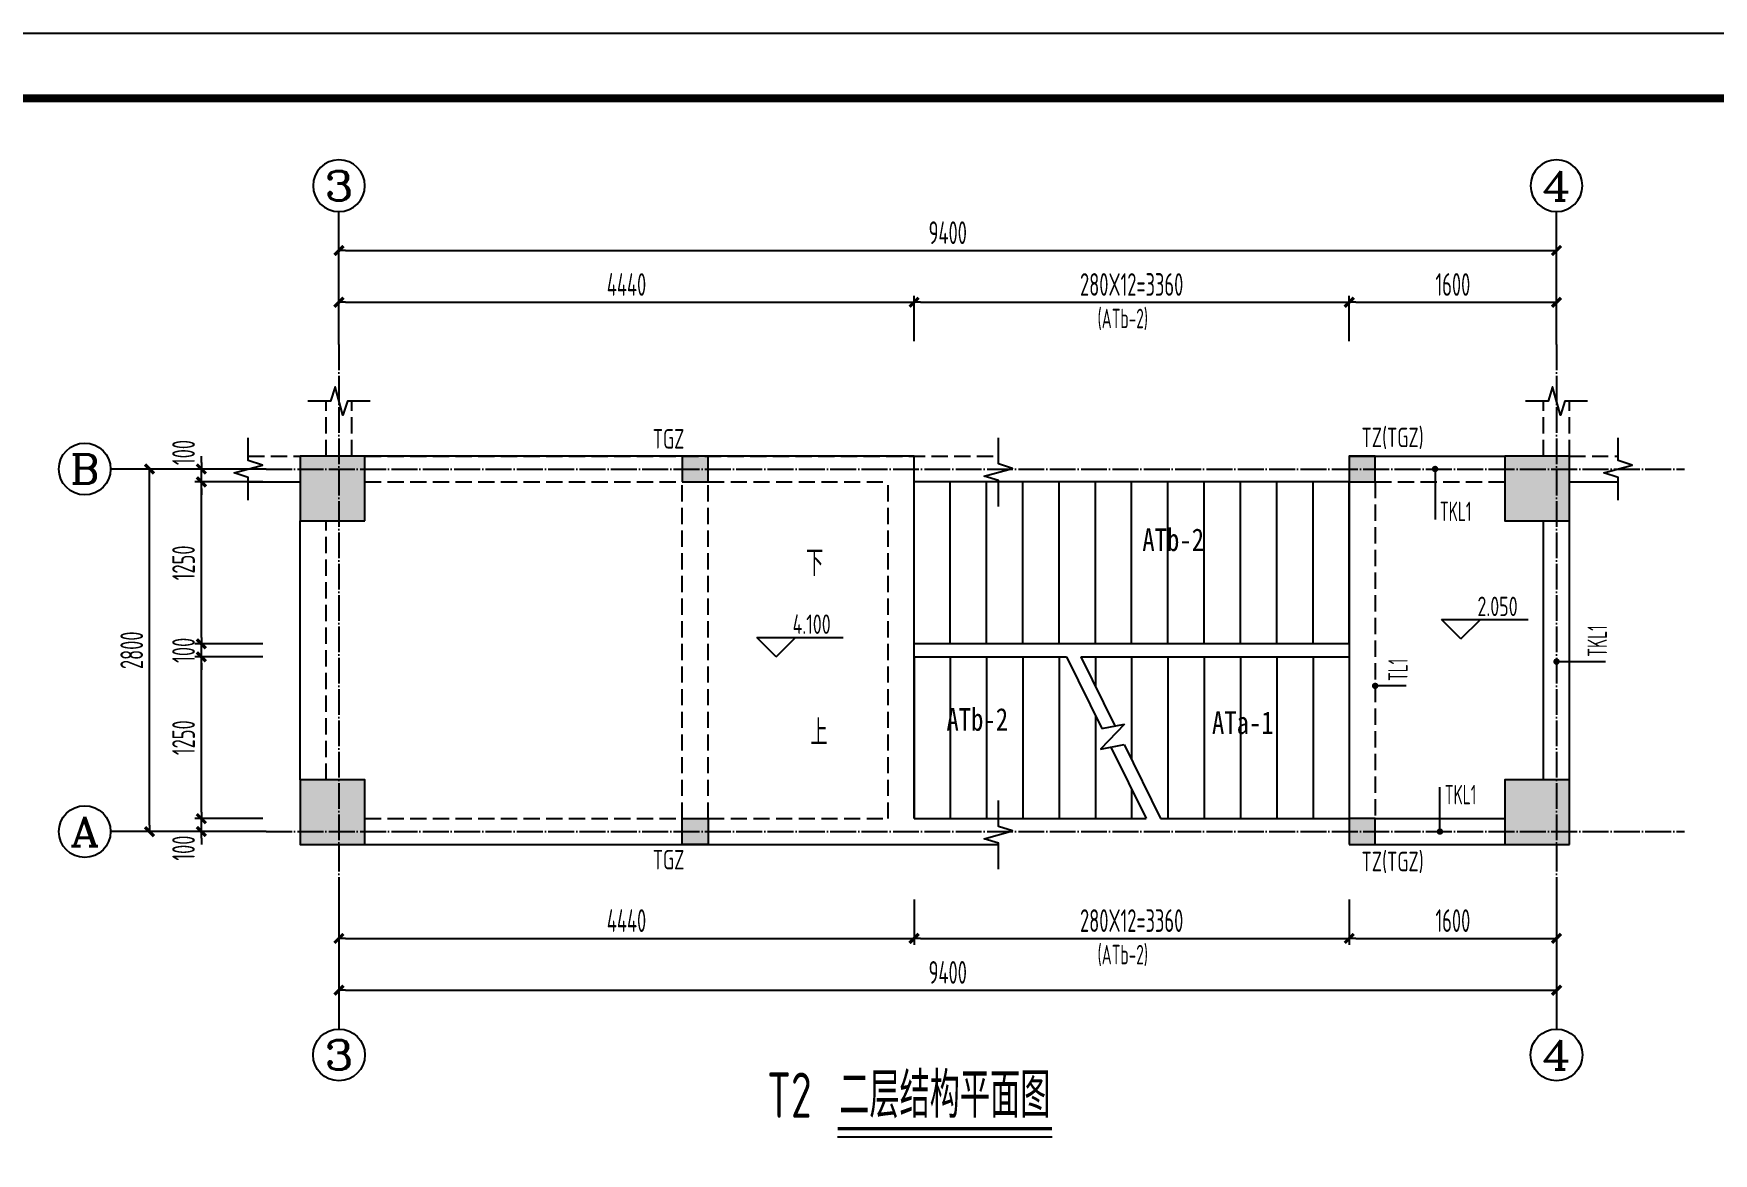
# Model space of a CAD drawing. Extents: x -441005 to 725361, y -182459 to 319313.
# Drawn here: x 534765 to 560702, y -109246 to -91950 of the extents above; entities that cross this region are included whole.
import ezdxf
from ezdxf.enums import TextEntityAlignment as Align

# ---------------------------------------------------------------- set-up
doc = ezdxf.new("R2010")
doc.units = 0
doc.header["$LTSCALE"] = 100
for name, pattern in [('DASHED', [0.75, 0.5, -0.25]), ('DOTE', [2.42, 2, -0.2, 0.02, -0.2]), ('HIDDEN', [7, 5, -2])]:
    doc.linetypes.add(name, pattern=pattern)
doc.layers.get('0').update_dxf_attribs({"linetype": 'CONTINUOUS'})
doc.layers.get('Defpoints').update_dxf_attribs({"linetype": 'CONTINUOUS'})
for name, color, linetype in [('AXIS', 3, 'CONTINUOUS'), ('AXIS_TEXT', 7, 'CONTINUOUS'), ('BEAM', 4, 'DASHED'), ('BEAM_CON', 4, 'CONTINUOUS'), ('COLU', 7, 'CONTINUOUS'), ('DIM', 3, 'CONTINUOUS'), ('DOTE', 8, 'DOTE'), ('GZ', 2, 'CONTINUOUS'), ('L梁图-主梁标注', 140, 'CONTINUOUS'), ('L梁图-次梁标注', 9, 'CONTINUOUS'), ('STAIR', 2, 'CONTINUOUS'), ('S说明&图名', 4, 'CONTINUOUS'), ('TEXT', 7, 'CONTINUOUS'), ('THIN', 7, 'CONTINUOUS'), ('图框', 7, 'CONTINUOUS')]:
    doc.layers.add(name, color=color, linetype=linetype)
doc.styles.add('_TCH_AXIS', font='COMPLEX', dxfattribs={"bigfont": 'GBCBIG'})
doc.styles.add('_TCH_DIM', font='tssdeng.shx', dxfattribs={"width": 0.7, "bigfont": '1.shx'})
doc.styles.add('COMPLEX', font='COMPLEX')
doc.styles.add('TSSD_Dimension', font='tssdeng.shx', dxfattribs={"width": 0.62, "bigfont": '1.shx'})
doc.styles.add('TSSD_Rein', font='Tssdeng.shx', dxfattribs={"width": 0.7, "bigfont": '1.shx'})
doc.styles.add('说明', font='romans.shx', dxfattribs={"width": 0.7, "bigfont": 'dxfs.shx'})
doc.styles.add('黑体', font='simhei_1.ttf', dxfattribs={"width": 0.7})
doc.dimstyles.new('TSSD_50_100', dxfattribs={"dimtxt": 350, "dimasz": 100, "dimexe": 100, "dimexo": 50, "dimgap": 100, "dimtad": 1, "dimdec": 0, "dimlfac": 0.5, "dimzin": 0, "dimdsep": 46, "dimtxsty": 'TSSD_Dimension', "dimblk": '_tsdbk', "dimcen": 0, "dimdle": 100, "dimclrt": 7, "dimadec": 0, "dimazin": 0, "dimtfac": 1, "dimtdec": 0, "dimtix": 1, "dimtmove": 2, "dimatfit": 3, "dimfxl": 0, "dimtolj": 1, "dimtzin": 0, "dimarcsym": 0})

# ---------------------------------------------------------------- blocks, each defined once
blk = doc.blocks.new('A2+1_2')
at = {"layer": '图框'}
blk.add_lwpolyline([(0, 0), (89100, 0), (89100, 42000), (0, 42000)], close=True, dxfattribs=at)
at = {"layer": '图框', "const_width": 120}
blk.add_lwpolyline([(2500, 1000), (88100, 1000), (88100, 41000), (2500, 41000)], close=True, dxfattribs=at)
blk = doc.blocks.new('_AXISO')
blk.add_circle((0, 0), 0.5)
at = {"layer": 'AXIS_TEXT', "style": 'COMPLEX', "width": 1.041667}
blk.add_attdef('A', text='', height=0.56, dxfattribs=at).set_placement((-0.25, -0.28), (0.25, -0.28), align=Align.FIT)
blk = doc.blocks.new('_tsdbk')
blk.add_line((-1, 0), (0, 0))
at = {"const_width": 0.5}
blk.add_lwpolyline([(-0.7, -0.7), (0.7, 0.7)], dxfattribs=at)
blk = doc.blocks.new('*D1547')
at = {"layer": 'Defpoints', "color": 0}
for p in [(555080, -105275), (558280, -105275), (558280, -105925)]:
    blk.add_point(p, dxfattribs=at)
at = {"layer": 'DIM', "color": 0, "lineweight": -2}
for p, q in [((555080, -105325), (555080, -106025)), ((558280, -105325), (558280, -106025)), ((555180, -105925), (558180, -105925))]:
    blk.add_line(p, q, dxfattribs=at)
at = {"layer": 'DIM', "color": 0, "lineweight": -2, "xscale": 100, "yscale": 100, "zscale": 100, "rotation": 180}
blk.add_blockref('_tsdbk', (555080, -105925), dxfattribs=at)
at = {"layer": 'DIM', "color": 0, "lineweight": -2, "xscale": 100, "yscale": 100, "zscale": 100}
blk.add_blockref('_tsdbk', (558280, -105925), dxfattribs=at)
at = {"layer": 'DIM', "color": 7, "insert": (556680, -105650), "char_height": 350, "attachment_point": 5, "style": 'TSSD_Dimension'}
blk.add_mtext('\\A1;1600', dxfattribs=at)
blk = doc.blocks.new('*D1548')
at = {"layer": 'Defpoints', "color": 0}
for p in [(539480, -105525), (558280, -105525), (558280, -106725)]:
    blk.add_point(p, dxfattribs=at)
at = {"layer": 'DIM', "color": 0, "lineweight": -2}
for p, q in [((539480, -105575), (539480, -106825)), ((558280, -105575), (558280, -106825)), ((539580, -106725), (558180, -106725))]:
    blk.add_line(p, q, dxfattribs=at)
at = {"layer": 'DIM', "color": 0, "lineweight": -2, "xscale": 100, "yscale": 100, "zscale": 100, "rotation": 180}
blk.add_blockref('_tsdbk', (539480, -106725), dxfattribs=at)
at = {"layer": 'DIM', "color": 0, "lineweight": -2, "xscale": 100, "yscale": 100, "zscale": 100}
blk.add_blockref('_tsdbk', (558280, -106725), dxfattribs=at)
at = {"layer": 'DIM', "color": 7, "insert": (548880, -106450), "char_height": 350, "attachment_point": 5, "style": 'TSSD_Dimension'}
blk.add_mtext('\\A1;9400', dxfattribs=at)
blk = doc.blocks.new('*D1549')
at = {"layer": 'Defpoints', "color": 0}
for p in [(537355, -98675), (538355, -98675), (538355, -98875)]:
    blk.add_point(p, dxfattribs=at)
at = {"layer": 'DIM', "color": 0, "lineweight": -2}
for p, q in [((537355, -98575), (537355, -98475)), ((538305, -98675), (537255, -98675)), ((537355, -98875), (537355, -98675)), ((538305, -98875), (537255, -98875)), ((537355, -98975), (537355, -99075))]:
    blk.add_line(p, q, dxfattribs=at)
at = {"layer": 'DIM', "color": 0, "lineweight": -2, "xscale": 100, "yscale": 100, "zscale": 100}
for p, rotation in [((537355, -98675), 270), ((537355, -98875), 90)]:
    blk.add_blockref('_tsdbk', p, dxfattribs=dict(at, rotation=rotation))
at = {"layer": 'DIM', "color": 7, "insert": (537080, -98420), "char_height": 350, "attachment_point": 5, "rotation": 90, "style": 'TSSD_Dimension'}
blk.add_mtext('\\A1;100', dxfattribs=at)
blk = doc.blocks.new('*D1550')
at = {"layer": 'Defpoints', "color": 0}
for p in [(536555, -98675), (538355, -98675), (538355, -104275)]:
    blk.add_point(p, dxfattribs=at)
at = {"layer": 'DIM', "color": 0, "lineweight": -2}
for p, q in [((538305, -98675), (536455, -98675)), ((536555, -104175), (536555, -98775)), ((538305, -104275), (536455, -104275))]:
    blk.add_line(p, q, dxfattribs=at)
at = {"layer": 'DIM', "color": 0, "lineweight": -2, "xscale": 100, "yscale": 100, "zscale": 100}
for p, rotation in [((536555, -98675), 90), ((536555, -104275), 270)]:
    blk.add_blockref('_tsdbk', p, dxfattribs=dict(at, rotation=rotation))
at = {"layer": 'DIM', "color": 7, "insert": (536280, -101475), "char_height": 350, "attachment_point": 5, "rotation": 90, "style": 'TSSD_Dimension'}
blk.add_mtext('\\A1;2800', dxfattribs=at)
blk = doc.blocks.new('*D1551')
at = {"layer": 'Defpoints', "color": 0}
for p in [(539480, -105275), (548360, -105275), (548360, -105925)]:
    blk.add_point(p, dxfattribs=at)
at = {"layer": 'DIM', "color": 0, "lineweight": -2}
for p, q in [((539480, -105325), (539480, -106025)), ((548360, -105325), (548360, -106025)), ((539580, -105925), (548260, -105925))]:
    blk.add_line(p, q, dxfattribs=at)
at = {"layer": 'DIM', "color": 0, "lineweight": -2, "xscale": 100, "yscale": 100, "zscale": 100, "rotation": 180}
blk.add_blockref('_tsdbk', (539480, -105925), dxfattribs=at)
at = {"layer": 'DIM', "color": 0, "lineweight": -2, "xscale": 100, "yscale": 100, "zscale": 100}
blk.add_blockref('_tsdbk', (548360, -105925), dxfattribs=at)
at = {"layer": 'DIM', "color": 7, "insert": (543920, -105650), "char_height": 350, "attachment_point": 5, "style": 'TSSD_Dimension'}
blk.add_mtext('\\A1;4440', dxfattribs=at)
blk = doc.blocks.new('*D1552')
at = {"layer": 'Defpoints', "color": 0}
for p in [(537355, -101375), (538355, -101375), (538355, -101575)]:
    blk.add_point(p, dxfattribs=at)
at = {"layer": 'DIM', "color": 0, "lineweight": -2}
for p, q in [((538305, -101375), (537255, -101375)), ((537355, -101275), (537355, -101175)), ((537355, -101575), (537355, -101375)), ((538305, -101575), (537255, -101575)), ((537355, -101675), (537355, -101775))]:
    blk.add_line(p, q, dxfattribs=at)
at = {"layer": 'DIM', "color": 0, "lineweight": -2, "xscale": 100, "yscale": 100, "zscale": 100}
for p, rotation in [((537355, -101375), 270), ((537355, -101575), 90)]:
    blk.add_blockref('_tsdbk', p, dxfattribs=dict(at, rotation=rotation))
at = {"layer": 'DIM', "color": 7, "insert": (537080, -101475), "char_height": 350, "attachment_point": 5, "rotation": 90, "style": 'TSSD_Dimension'}
blk.add_mtext('\\A1;100', dxfattribs=at)
blk = doc.blocks.new('*D1553')
at = {"layer": 'Defpoints', "color": 0}
for p in [(537355, -104075), (538355, -104075), (538355, -104275)]:
    blk.add_point(p, dxfattribs=at)
at = {"layer": 'DIM', "color": 0, "lineweight": -2}
for p, q in [((537355, -103975), (537355, -103875)), ((538305, -104075), (537255, -104075)), ((537355, -104275), (537355, -104075)), ((538305, -104275), (537255, -104275)), ((537355, -104375), (537355, -104475))]:
    blk.add_line(p, q, dxfattribs=at)
at = {"layer": 'DIM', "color": 0, "lineweight": -2, "xscale": 100, "yscale": 100, "zscale": 100}
for p, rotation in [((537355, -104075), 270), ((537355, -104275), 90)]:
    blk.add_blockref('_tsdbk', p, dxfattribs=dict(at, rotation=rotation))
at = {"layer": 'DIM', "color": 7, "insert": (537080, -104530), "char_height": 350, "attachment_point": 5, "rotation": 90, "style": 'TSSD_Dimension'}
blk.add_mtext('\\A1;100', dxfattribs=at)
blk = doc.blocks.new('*D1554')
at = {"layer": 'Defpoints', "color": 0}
for p in [(558280, -96100), (555080, -96750), (558280, -96750)]:
    blk.add_point(p, dxfattribs=at)
at = {"layer": 'DIM', "color": 0, "lineweight": -2}
for p, q in [((555080, -96700), (555080, -96000)), ((555180, -96100), (558180, -96100)), ((558280, -96700), (558280, -96000))]:
    blk.add_line(p, q, dxfattribs=at)
at = {"layer": 'DIM', "color": 0, "lineweight": -2, "xscale": 100, "yscale": 100, "zscale": 100, "rotation": 180}
blk.add_blockref('_tsdbk', (555080, -96100), dxfattribs=at)
at = {"layer": 'DIM', "color": 0, "lineweight": -2, "xscale": 100, "yscale": 100, "zscale": 100}
blk.add_blockref('_tsdbk', (558280, -96100), dxfattribs=at)
at = {"layer": 'DIM', "color": 7, "insert": (556680, -95825), "char_height": 350, "attachment_point": 5, "style": 'TSSD_Dimension'}
blk.add_mtext('\\A1;1600', dxfattribs=at)
blk = doc.blocks.new('*D1555')
at = {"layer": 'Defpoints', "color": 0}
for p in [(558280, -95300), (539480, -96500), (558280, -96500)]:
    blk.add_point(p, dxfattribs=at)
at = {"layer": 'DIM', "color": 0, "lineweight": -2}
for p, q in [((539480, -96450), (539480, -95200)), ((539580, -95300), (558180, -95300)), ((558280, -96450), (558280, -95200))]:
    blk.add_line(p, q, dxfattribs=at)
at = {"layer": 'DIM', "color": 0, "lineweight": -2, "xscale": 100, "yscale": 100, "zscale": 100, "rotation": 180}
blk.add_blockref('_tsdbk', (539480, -95300), dxfattribs=at)
at = {"layer": 'DIM', "color": 0, "lineweight": -2, "xscale": 100, "yscale": 100, "zscale": 100}
blk.add_blockref('_tsdbk', (558280, -95300), dxfattribs=at)
at = {"layer": 'DIM', "color": 7, "insert": (548880, -95025), "char_height": 350, "attachment_point": 5, "style": 'TSSD_Dimension'}
blk.add_mtext('\\A1;9400', dxfattribs=at)
blk = doc.blocks.new('*D1556')
at = {"layer": 'Defpoints', "color": 0}
for p in [(548360, -96100), (539480, -96750), (548360, -96750)]:
    blk.add_point(p, dxfattribs=at)
at = {"layer": 'DIM', "color": 0, "lineweight": -2}
for p, q in [((539480, -96700), (539480, -96000)), ((539580, -96100), (548260, -96100)), ((548360, -96700), (548360, -96000))]:
    blk.add_line(p, q, dxfattribs=at)
at = {"layer": 'DIM', "color": 0, "lineweight": -2, "xscale": 100, "yscale": 100, "zscale": 100, "rotation": 180}
blk.add_blockref('_tsdbk', (539480, -96100), dxfattribs=at)
at = {"layer": 'DIM', "color": 0, "lineweight": -2, "xscale": 100, "yscale": 100, "zscale": 100}
blk.add_blockref('_tsdbk', (548360, -96100), dxfattribs=at)
at = {"layer": 'DIM', "color": 7, "insert": (543920, -95825), "char_height": 350, "attachment_point": 5, "style": 'TSSD_Dimension'}
blk.add_mtext('\\A1;4440', dxfattribs=at)
blk = doc.blocks.new('*D1557')
at = {"layer": 'Defpoints', "color": 0}
for p in [(537355, -101575), (538355, -101575), (538355, -104075)]:
    blk.add_point(p, dxfattribs=at)
at = {"layer": 'DIM', "color": 0, "lineweight": -2}
for p, q in [((538305, -101575), (537255, -101575)), ((537355, -103975), (537355, -101675)), ((538305, -104075), (537255, -104075))]:
    blk.add_line(p, q, dxfattribs=at)
at = {"layer": 'DIM', "color": 0, "lineweight": -2, "xscale": 100, "yscale": 100, "zscale": 100}
for p, rotation in [((537355, -101575), 90), ((537355, -104075), 270)]:
    blk.add_blockref('_tsdbk', p, dxfattribs=dict(at, rotation=rotation))
at = {"layer": 'DIM', "color": 7, "insert": (537080, -102825), "char_height": 350, "attachment_point": 5, "rotation": 90, "style": 'TSSD_Dimension'}
blk.add_mtext('\\A1;1250', dxfattribs=at)
blk = doc.blocks.new('*D1558')
at = {"layer": 'Defpoints', "color": 0}
for p in [(537355, -98875), (538355, -98875), (538355, -101375)]:
    blk.add_point(p, dxfattribs=at)
at = {"layer": 'DIM', "color": 0, "lineweight": -2}
for p, q in [((538305, -98875), (537255, -98875)), ((537355, -101275), (537355, -98975)), ((538305, -101375), (537255, -101375))]:
    blk.add_line(p, q, dxfattribs=at)
at = {"layer": 'DIM', "color": 0, "lineweight": -2, "xscale": 100, "yscale": 100, "zscale": 100}
for p, rotation in [((537355, -98875), 90), ((537355, -101375), 270)]:
    blk.add_blockref('_tsdbk', p, dxfattribs=dict(at, rotation=rotation))
at = {"layer": 'DIM', "color": 7, "insert": (537080, -100125), "char_height": 350, "attachment_point": 5, "rotation": 90, "style": 'TSSD_Dimension'}
blk.add_mtext('\\A1;1250', dxfattribs=at)
blk = doc.blocks.new('*D1538')
at = {"layer": 'Defpoints', "color": 0}
for p in [(548360, -105275), (555080, -105275), (555080, -105925)]:
    blk.add_point(p, dxfattribs=at)
at = {"layer": 'DIM', "color": 0, "lineweight": -2}
for p, q in [((548360, -105325), (548360, -106025)), ((555080, -105325), (555080, -106025)), ((548460, -105925), (554980, -105925))]:
    blk.add_line(p, q, dxfattribs=at)
at = {"layer": 'DIM', "color": 0, "lineweight": -2, "xscale": 100, "yscale": 100, "zscale": 100, "rotation": 180}
blk.add_blockref('_tsdbk', (548360, -105925), dxfattribs=at)
at = {"layer": 'DIM', "color": 0, "lineweight": -2, "xscale": 100, "yscale": 100, "zscale": 100}
blk.add_blockref('_tsdbk', (555080, -105925), dxfattribs=at)
at = {"layer": 'DIM', "color": 7, "insert": (551720, -105650), "char_height": 350, "attachment_point": 5, "style": 'TSSD_Dimension'}
blk.add_mtext('\\A1;280X12=3360', dxfattribs=at)
blk = doc.blocks.new('*D1539')
at = {"layer": 'Defpoints', "color": 0}
for p in [(555080, -96100), (548360, -96750), (555080, -96750)]:
    blk.add_point(p, dxfattribs=at)
at = {"layer": 'DIM', "color": 0, "lineweight": -2}
for p, q in [((548360, -96700), (548360, -96000)), ((548460, -96100), (554980, -96100)), ((555080, -96700), (555080, -96000))]:
    blk.add_line(p, q, dxfattribs=at)
at = {"layer": 'DIM', "color": 0, "lineweight": -2, "xscale": 100, "yscale": 100, "zscale": 100, "rotation": 180}
blk.add_blockref('_tsdbk', (548360, -96100), dxfattribs=at)
at = {"layer": 'DIM', "color": 0, "lineweight": -2, "xscale": 100, "yscale": 100, "zscale": 100}
blk.add_blockref('_tsdbk', (555080, -96100), dxfattribs=at)
at = {"layer": 'DIM', "color": 7, "insert": (551720, -95825), "char_height": 350, "attachment_point": 5, "style": 'TSSD_Dimension'}
blk.add_mtext('\\A1;280X12=3360', dxfattribs=at)
blk = doc.blocks.new('layisuixin-point')
blk.add_lwpolyline([(-0.25, 0, 0.5, 0.5, 1), (0.25, 0, 0.5, 0.5, 1)], format="xyseb", close=True)

msp = doc.modelspace()

# ---------------------------------------------------------------- hatches: boundary and pattern name
at = {"layer": 'COLU'}
for points in [[(539880, -99475), (539880, -98475), (538880, -98475), (538880, -99475)], [(558480, -99475), (558480, -98475), (557480, -98475), (557480, -99475)], [(539880, -104475), (539880, -103475), (538880, -103475), (538880, -104475)], [(558480, -104475), (558480, -103475), (557480, -103475), (557480, -104475)]]:
    msp.add_hatch(color=251, dxfattribs=at).paths.add_polyline_path(points)
at = {"layer": 'GZ'}
for points in [[(544780, -98875), (545180, -98875), (545180, -98475), (544780, -98475)], [(555080, -98875), (555480, -98875), (555480, -98475), (555080, -98475)], [(544780, -104075), (545180, -104075), (545180, -104475), (544780, -104475)], [(555080, -104475), (555480, -104475), (555480, -104075), (555080, -104075)]]:
    msp.add_hatch(color=252, dxfattribs=at).paths.add_polyline_path(points)

# ---------------------------------------------------------------- linework, layer by layer
at = {"layer": 'AXIS'}
for p, q in [((539480, -96750), (539480, -94700)), ((558280, -96750), (558280, -94700)), ((538355, -98675), (535955, -98675)), ((538355, -104275), (535955, -104275)), ((539480, -105275), (539480, -107325)), ((558280, -105275), (558280, -107325))]:
    msp.add_line(p, q, dxfattribs=at)
at = {"layer": 'BEAM', "linetype": 'HIDDEN', "ltscale": 0.5}
for p, q in [((539280, -98475), (539280, -97625)), ((539680, -98475), (539680, -97625)), ((558080, -98475), (558080, -97625)), ((558480, -98475), (558480, -97625)), ((538080, -98475), (538880, -98475)), ((539880, -98475), (549661.4, -98475)), ((558480, -98475), (559230, -98475)), ((539880, -98875), (544780, -98875)), ((544780, -104075), (544780, -98875)), ((545180, -104075), (545180, -98875)), ((545180, -98875), (547960, -98875)), ((547960, -104075), (547960, -98875)), ((555480, -98875), (557480, -98875)), ((555480, -98875), (555480, -104075)), ((539280, -103475), (539280, -99475)), ((539880, -104075), (544780, -104075)), ((545180, -104075), (547960, -104075))]:
    msp.add_line(p, q, dxfattribs=at)
at = {"layer": 'BEAM_CON'}
for p, q in [((544780, -98475), (539880, -98475)), ((548360, -98475), (544780, -98475)), ((548360, -104075), (548360, -98475)), ((555080, -98475), (557480, -98475)), ((555080, -98475), (555080, -104475)), ((538080, -98875), (538880, -98875)), ((558480, -98875), (559230, -98875)), ((538880, -103475), (538880, -99475)), ((558080, -103475), (558080, -99475)), ((558480, -103475), (558480, -99475)), ((555480, -104075), (557480, -104075)), ((539880, -104475), (549661.4, -104475)), ((555080, -104475), (557480, -104475))]:
    msp.add_line(p, q, dxfattribs=at)
at = {"layer": 'COLU'}
for points in [[(539880, -99475), (539880, -98475), (538880, -98475), (538880, -99475)], [(558480, -99475), (558480, -98475), (557480, -98475), (557480, -99475)], [(539880, -104475), (539880, -103475), (538880, -103475), (538880, -104475)], [(558480, -104475), (558480, -103475), (557480, -103475), (557480, -104475)]]:
    msp.add_lwpolyline(points, close=True, dxfattribs=at)
at = {"layer": 'DIM'}
for points in [[(547165, -100027, 0, 0, 0), (556312.3, -100027, 0, 0, 0), (556312.3, -102850, 0, 0, 0), (552646, -102850, 80, 0, 0), (552346, -102850, 0, 0, 0)], [(547202.7, -102800, 0, 0, 0), (550727.1, -102800, 80, 0, 0), (551027.1, -102800, 0, 0, 0)]]:
    msp.add_lwpolyline(points, format="xyseb", dxfattribs=at)
at = {"layer": 'DOTE', "ltscale": 2}
for p, q in [((539480, -96750), (539480, -105275)), ((558280, -96750), (558280, -105275)), ((538355, -98675), (560255, -98675)), ((538355, -104275), (560255, -104275))]:
    msp.add_line(p, q, dxfattribs=at)
at = {"layer": 'GZ', "color": 2}
for points in [[(544780, -98875), (545180, -98875), (545180, -98475), (544780, -98475)], [(555080, -98875), (555480, -98875), (555480, -98475), (555080, -98475)], [(544780, -104075), (545180, -104075), (545180, -104475), (544780, -104475)], [(555080, -104475), (555480, -104475), (555480, -104075), (555080, -104075)]]:
    msp.add_lwpolyline(points, close=True, dxfattribs=at)
at = {"layer": 'L梁图-次梁标注'}
for p, q in [((556405, -98675), (556405, -99456.4)), ((558280, -101650), (559036.4, -101650)), ((555959.1, -102025), (555480, -102025)), ((556480, -104275), (556480, -103589.1))]:
    msp.add_line(p, q, dxfattribs=at)
at = {"layer": 'STAIR'}
for p, q in [((555080, -98875), (548360, -98875)), ((548360, -101375), (548360, -98875)), ((548920, -101375), (548920, -98875)), ((549480, -101375), (549480, -98875)), ((550040, -101375), (550040, -98875)), ((550600, -101375), (550600, -98875)), ((551160, -101375), (551160, -98875)), ((551720, -101375), (551720, -98875)), ((552280, -101375), (552280, -98875)), ((552840, -101375), (552840, -98875)), ((553400, -101375), (553400, -98875)), ((553960, -101375), (553960, -98875)), ((554520, -101375), (554520, -98875)), ((555080, -101375), (555080, -98875)), ((555080, -101375), (548360, -101375)), ((548360, -101575), (548360, -101375)), ((555080, -101375), (555080, -101575)), ((548360, -101575), (550713.6, -101575)), ((548360, -101575), (548360, -104075)), ((548920, -101575), (548920, -104075)), ((549480, -101575), (549480, -104075)), ((550040, -101575), (550040, -104075)), ((550600, -101575), (550600, -104075)), ((550713.6, -101575), (551259.1, -102683.9)), ((550936.5, -101575), (555080, -101575)), ((550936.5, -101575), (551462.2, -102643.7)), ((551160, -101575), (551160, -102029.3)), ((551720, -101575), (551720, -103167.6)), ((552280, -101575), (552280, -104075)), ((552840, -101575), (552840, -104075)), ((553400, -101575), (553400, -104075)), ((553960, -101575), (553960, -104075)), ((554520, -101575), (554520, -104075)), ((555080, -101575), (555080, -104075)), ((551160, -102482.4), (551160, -104075)), ((551609.2, -102614.6), (551236.8, -103002.8)), ((551259.1, -102683.9), (551609.2, -102614.6)), ((551236.8, -103002.8), (551603.3, -102930.3)), ((551400.1, -102970.5), (551943.5, -104075)), ((551603.3, -102930.3), (552166.4, -104075)), ((551720, -103620.7), (551720, -104075)), ((548360, -104075), (551943.5, -104075)), ((552166.4, -104075), (555080, -104075))]:
    msp.add_line(p, q, dxfattribs=at)
at = {"layer": 'S说明&图名'}
msp.add_line((547179.8, -108991.5), (550490.2, -108991.5), dxfattribs=at)
msp.add_lwpolyline([(547179.8, -108865.5, 52.5, 52.5, 0), (550490.2, -108865.5, 0, 0, 0)], format="xyseb", dxfattribs=at)
at = {"layer": 'TEXT', "color": 3}
for p, q in [((556805, -101300), (556505, -101000)), ((556505, -101000), (557842.5, -101000)), ((556805, -101300), (557105, -101000)), ((546230, -101575), (545930, -101275)), ((545930, -101275), (547267.5, -101275)), ((546230, -101575), (546530, -101275))]:
    msp.add_line(p, q, dxfattribs=at)
at = {"layer": 'THIN'}
for points in [[(539960, -97625), (539610, -97625), (539540, -97845), (539420, -97405), (539350, -97625), (539000, -97625)], [(558760, -97625), (558410, -97625), (558340, -97845), (558220, -97405), (558150, -97625), (557800, -97625)], [(538080, -99155), (538080, -98805), (537860, -98735), (538300, -98615), (538080, -98545), (538080, -98195)], [(549661.4, -99255), (549661.4, -98855), (549441.4, -98785), (549881.4, -98665), (549661.4, -98595), (549661.4, -98195)], [(559230, -99155), (559230, -98805), (559010, -98735), (559450, -98615), (559230, -98545), (559230, -98195)], [(549661.4, -104855), (549661.4, -104455), (549441.4, -104385), (549881.4, -104265), (549661.4, -104195), (549661.4, -103795)]]:
    msp.add_lwpolyline(points, dxfattribs=at)

# ---------------------------------------------------------------- block references
msp.add_blockref('A2+1_2', (505550, -133950))
at = {"layer": 'AXIS'}
ref = msp.add_blockref('_AXISO', (539480, -94300), dxfattribs=dict(at, xscale=-800, yscale=800, zscale=800, rotation=180))
ref.add_attrib('A', '3', dxfattribs={"layer": 'AXIS_TEXT', "height": 452.5, "style": '_TCH_AXIS', "width": 1.5}).set_placement((539253.7, -94526.3), (539706.3, -94526.3), align=Align.FIT)
ref = msp.add_blockref('_AXISO', (539480, -94300), dxfattribs=dict(at, xscale=-800, yscale=800, zscale=800, rotation=180))
ref.add_attrib('A', '3', dxfattribs={"layer": 'AXIS_TEXT', "height": 452.5, "style": '_TCH_AXIS', "width": 1.5}).set_placement((539253.7, -94526.3), (539706.3, -94526.3), align=Align.FIT)
ref = msp.add_blockref('_AXISO', (558280, -94300), dxfattribs=dict(at, xscale=-800, yscale=800, zscale=800, rotation=180))
ref.add_attrib('A', '4', dxfattribs={"layer": 'AXIS_TEXT', "height": 452.5, "style": '_TCH_AXIS', "width": 1.3125}).set_placement((558053.7, -94526.3), (558506.3, -94526.3), align=Align.FIT)
ref = msp.add_blockref('_AXISO', (558280, -94300), dxfattribs=dict(at, xscale=-800, yscale=800, zscale=800, rotation=180))
ref.add_attrib('A', '4', dxfattribs={"layer": 'AXIS_TEXT', "height": 452.5, "style": '_TCH_AXIS', "width": 1.3125}).set_placement((558053.7, -94526.3), (558506.3, -94526.3), align=Align.FIT)
ref = msp.add_blockref('_AXISO', (535555, -98675), dxfattribs=dict(at, xscale=800, yscale=800, zscale=800))
ref.add_attrib('A', 'B', dxfattribs={"layer": 'AXIS_TEXT', "height": 452.5, "style": '_TCH_AXIS', "width": 1.235294}).set_placement((535328.7, -98901.3), (535781.3, -98901.3), align=Align.FIT)
ref = msp.add_blockref('_AXISO', (535555, -104275), dxfattribs=dict(at, xscale=800, yscale=800, zscale=800))
ref.add_attrib('A', 'A', dxfattribs={"layer": 'AXIS_TEXT', "height": 452.5, "style": '_TCH_AXIS', "width": 1.166667}).set_placement((535328.7, -104501.3), (535781.3, -104501.3), align=Align.FIT)
ref = msp.add_blockref('_AXISO', (539480, -107725), dxfattribs=dict(at, xscale=800, yscale=800, zscale=800))
ref.add_attrib('A', '3', dxfattribs={"layer": 'AXIS_TEXT', "height": 452.5, "style": '_TCH_AXIS', "width": 1.5}).set_placement((539253.7, -107951.3), (539706.3, -107951.3), align=Align.FIT)
ref = msp.add_blockref('_AXISO', (558280, -107725), dxfattribs=dict(at, xscale=800, yscale=800, zscale=800))
ref.add_attrib('A', '4', dxfattribs={"layer": 'AXIS_TEXT', "height": 452.5, "style": '_TCH_AXIS', "width": 1.3125}).set_placement((558053.7, -107951.3), (558506.3, -107951.3), align=Align.FIT)
at = {"layer": 'L梁图-次梁标注', "xscale": 99, "yscale": 99, "zscale": 99}
for p in [(556405, -98675), (555480, -102025), (556480, -104275)]:
    msp.add_blockref('layisuixin-point', p, dxfattribs=at)
at = {"layer": 'L梁图-次梁标注', "xscale": 99, "yscale": 99, "zscale": 99, "rotation": 90}
msp.add_blockref('layisuixin-point', (558280, -101650), dxfattribs=at)

# ---------------------------------------------------------------- texts
at = {"layer": 'DIM', "color": 6, "style": 'TSSD_Rein', "width": 0.6}
for p in [(551193.5, -96500), (551193.5, -106325)]:
    msp.add_text('(ATb-2)', height=300, rotation=0.00039, dxfattribs=at).set_placement(p)
at = {"layer": 'DIM', "style": '说明', "width": 0.7}
for s, p in [('下', (546694, -100326.4)), ('上', (546760.2, -102946.7))]:
    msp.add_text(s, height=400, dxfattribs=at).set_placement(p)
at = {"layer": 'GZ', "color": 2, "style": '_TCH_DIM', "width": 0.705882}
for s, p in [('TZ(TGZ)', (555268.6, -98337.7)), ('TGZ', (544324.6, -98359.4)), ('TGZ', (544324.6, -104859.4)), ('TZ(TGZ)', (555268.6, -104887.7))]:
    msp.add_text(s, height=300, dxfattribs=at).set_placement(p)
at = {"layer": 'L梁图-主梁标注', "color": 140, "style": '黑体', "width": 0.8}
for s, p in [('ATb-2', (551884.9, -99942.7)), ('ATb-2', (548859.9, -102717.7)), ('ATa-1', (552959.9, -102767.7))]:
    msp.add_text(s, height=350, rotation=0.00039, dxfattribs=at).set_placement(p)
at = {"layer": 'L梁图-次梁标注', "style": 'TSSD_Rein', "width": 0.6}
for p in [(556480, -99479.5), (556555, -103854.5)]:
    msp.add_text('TKL1', height=300, dxfattribs=at).set_placement(p)
for s, p in [('TKL1', (559059.5, -101575)), ('TL1', (555982.2, -101950))]:
    msp.add_text(s, height=300, rotation=90, dxfattribs=at).set_placement(p)
at = {"layer": 'S说明&图名', "color": 7, "linetype": 'Continuous', "style": 'TSSD_Rein', "width": 0.7}
for s, p in [('T2', (546435, -108696)), ('二层结构平面图', (548835, -108696))]:
    msp.add_text(s, height=700, dxfattribs=at).set_placement(p, align=Align.CENTER)
at = {"layer": 'TEXT', "style": '_TCH_DIM', "width": 0.705882}
for s, p in [('2.050', (557059.1, -100946.9)), ('4.100', (546484.1, -101221.9))]:
    msp.add_text(s, height=300, dxfattribs=at).set_placement(p)

# ---------------------------------------------------------------- dimensions: what is measured, and where the dimension line sits
at = {"layer": 'DIM'}
for p1, p2, distance, picture, middle in [((539480, -96500), (558280, -96500), 1200, '*D1555', (548880, -95025)), ((539480, -96750), (548360, -96750), 650, '*D1556', (543920, -95825)), ((555080, -96750), (558280, -96750), 650, '*D1554', (556680, -95825)), ((538355, -104275), (538355, -98675), 1800, '*D1550', (536280, -101475)), ((538355, -101375), (538355, -98875), 1000, '*D1558', (537080, -100125)), ((538355, -101575), (538355, -101375), 1000, '*D1552', (537080, -101475)), ((538355, -104075), (538355, -101575), 1000, '*D1557', (537080, -102825)), ((539480, -105275), (548360, -105275), -650, '*D1551', (543920, -105650)), ((555080, -105275), (558280, -105275), -650, '*D1547', (556680, -105650)), ((539480, -105525), (558280, -105525), -1200, '*D1548', (548880, -106450))]:
    dim = msp.add_aligned_dim(p1=p1, p2=p2, distance=distance, dimstyle='TSSD_50_100', dxfattribs=at)
    dim.commit()
    dim.dimension.update_dxf_attribs({"geometry": picture, "text_midpoint": middle})
for p1, p2, distance, picture, middle in [((548360, -96750), (555080, -96750), 650, '*D1539', (551720, -95825)), ((548360, -105275), (555080, -105275), -650, '*D1538', (551720, -105650))]:
    dim = msp.add_aligned_dim(p1=p1, p2=p2, distance=distance, text='280X12=<>', dimstyle='TSSD_50_100', dxfattribs=at)
    dim.commit()
    dim.dimension.update_dxf_attribs({"geometry": picture, "text_midpoint": middle})
for base, p1, p2, picture, middle in [((537355, -98675), (538355, -98875), (538355, -98675), '*D1549', (537080, -98419.7)), ((537355, -104075), (538355, -104275), (538355, -104075), '*D1553', (537080, -104530.3))]:
    dim = msp.add_linear_dim(base=base, p1=p1, p2=p2, angle=90, dimstyle='TSSD_50_100', dxfattribs=at)
    dim.commit()
    dim.dimension.update_dxf_attribs({"geometry": picture, "text_midpoint": middle, "dimtype": 161})

doc.saveas('drawing.dxf')
